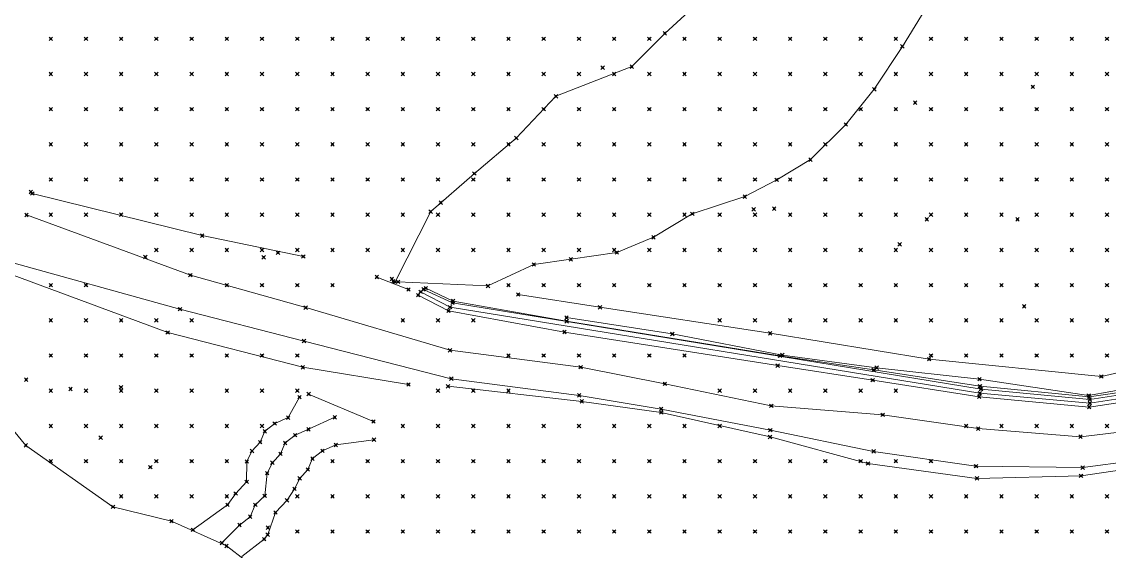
# Model space of a CAD drawing. Header units: metres. Extents: x 441556 to 446409, y 432338 to 461058.
# Drawn here: x 445271.8 to 445364.5, y 439465.2 to 439510.3 of the extents above; entities that cross this region are included whole.
import ezdxf

# ---------------------------------------------------------------- set-up
doc = ezdxf.new("R2010")
doc.units = ezdxf.units.M
doc.header["$MEASUREMENT"] = 0
doc.header["$PDMODE"] = 35
doc.header["$PDSIZE"] = 0.15
for name, color, linetype, lineweight in [('DTM-BRE-RevN_GRP_CURS APA', 2, 'Continuous', 0), ('DTM-BRE-RevN_GRP_DRUM PIATRA', 2, 'Continuous', 0), ('DTM-BRE-RevN_GRP_PARAPET METALIC', 2, 'Continuous', 0), ('DTM-BRE-RevN_GRP_PODET', 2, 'Continuous', 0), ('DTM-BRE-RevN_GRP_SANT BETON JOS', 2, 'Continuous', 0), ('DTM-BRE-RevN_GRP_SANT BETON SUS', 2, 'Continuous', 0), ('DTM-BRE-RevN_GRP_TALUZ JOS', 2, 'Continuous', 0), ('DTM-BRE-RevN_GRP_TALUZ SUS', 2, 'Continuous', 0), ('DTM-NOK-RevN_LIDAR_co_lidar', 91, 'Continuous', 0), ('DTM-NOK-RevN_RTK', 32, 'Continuous', 0)]:
    doc.layers.add(name, color=color, linetype=linetype, lineweight=lineweight)

msp = doc.modelspace()

# ---------------------------------------------------------------- linework, layer by layer
at = {"layer": 'DTM-BRE-RevN_GRP_CURS APA'}
for p, q in [((445272.152, 439474.237, 323.257), (445268.285, 439478.89, 323.913)), ((445279.577, 439469.002, 323.251), (445272.152, 439474.237, 323.257)), ((445284.564, 439467.77, 323.995), (445279.577, 439469.002, 323.251)), ((445289.246, 439465.667, 324.521), (445284.564, 439467.77, 323.995)), ((445293.139, 439462.682, 324.574), (445289.246, 439465.667, 324.521))]:
    msp.add_line(p, q, dxfattribs=at)
at = {"layer": 'DTM-BRE-RevN_GRP_DRUM PIATRA'}
for p, q in [((445272.208, 439493.87, 331.004), (445286.174, 439488.744, 331.272)), ((445285.29, 439485.845, 331.153), (445270.147, 439490.039, 331.043)), ((445286.174, 439488.744, 331.272), (445296.001, 439485.974, 332.253)), ((445295.854, 439483.121, 332.268), (445285.29, 439485.845, 331.153)), ((445296.001, 439485.974, 332.253), (445308.295, 439482.335, 334.241)), ((445308.401, 439479.915, 334.329), (445295.854, 439483.121, 332.268)), ((445308.295, 439482.335, 334.241), (445319.425, 439480.894, 336.546)), ((445319.425, 439480.894, 336.546), (445326.589, 439479.477, 338.253)), ((445319.295, 439478.494, 336.869), (445308.401, 439479.915, 334.329)), ((445326.589, 439479.477, 338.253), (445335.657, 439477.605, 340.322)), ((445326.284, 439477.326, 338.577), (445319.295, 439478.494, 336.869)), ((445335.657, 439477.605, 340.322), (445345.145, 439476.839, 342.675)), ((445335.584, 439475.534, 340.725), (445326.284, 439477.326, 338.577)), ((445345.145, 439476.839, 342.675), (445353.29, 439475.661, 344.45)), ((445344.379, 439473.725, 342.793), (445335.584, 439475.534, 340.725)), ((445353.29, 439475.661, 344.45), (445362.007, 439474.973, 346.534)), ((445362.007, 439474.973, 346.534), (445369.123, 439475.826, 348.286)), ((445353.097, 439472.461, 344.816), (445344.379, 439473.725, 342.793)), ((445369.733, 439473.369, 348.619), (445362.187, 439472.34, 346.934)), ((445362.187, 439472.34, 346.934), (445353.097, 439472.461, 344.816))]:
    msp.add_line(p, q, dxfattribs=at)
at = {"layer": 'DTM-BRE-RevN_GRP_PARAPET METALIC'}
for p, q in [((445270.072, 439489.112, 331.343), (445284.244, 439483.856, 330.755)), ((445284.244, 439483.856, 330.755), (445295.759, 439480.892, 331.948)), ((445295.759, 439480.892, 331.948), (445304.756, 439479.424, 333.305))]:
    msp.add_line(p, q, dxfattribs=at)
at = {"layer": 'DTM-BRE-RevN_GRP_PODET'}
for p, q in [((445304.757, 439487.518, 332.59), (445302.056, 439488.58, 332.541)), ((445301.777, 439476.268, 331.172), (445296.251, 439478.605, 331.172))]:
    msp.add_line(p, q, dxfattribs=at)
at = {"layer": 'DTM-BRE-RevN_GRP_SANT BETON JOS'}
for p, q in [((445308.294, 439486.015, 333.709), (445305.788, 439487.323, 332.869)), ((445308.5, 439486.375, 333.732), (445306.03, 439487.528, 332.869)), ((445353.428, 439478.671, 344.345), (445308.294, 439486.015, 333.709)), ((445353.529, 439479.019, 344.338), (445308.5, 439486.375, 333.732)), ((445362.797, 439477.832, 346.767), (445353.428, 439478.671, 344.345)), ((445362.797, 439478.149, 346.76), (445353.529, 439479.019, 344.338)), ((445367.898, 439478.936, 348.125), (445362.797, 439478.149, 346.76)), ((445368.005, 439478.646, 348.092), (445362.797, 439477.832, 346.767))]:
    msp.add_line(p, q, dxfattribs=at)
at = {"layer": 'DTM-BRE-RevN_GRP_SANT BETON SUS'}
for p, q in [((445308.563, 439486.535, 333.994), (445306.229, 439487.632, 333.157)), ((445308.163, 439485.698, 333.95), (445305.581, 439487.033, 333.154)), ((445318.223, 439484.81, 336.424), (445308.563, 439486.535, 333.994)), ((445318.049, 439483.895, 336.386), (445308.163, 439485.698, 333.95)), ((445336.402, 439481.86, 340.621), (445318.223, 439484.81, 336.424)), ((445336.211, 439481.03, 340.608), (445318.049, 439483.895, 336.386)), ((445344.388, 439480.666, 342.561), (445336.402, 439481.86, 340.621)), ((445344.301, 439479.787, 342.54), (445336.211, 439481.03, 340.608)), ((445353.443, 439479.278, 344.631), (445344.388, 439480.666, 342.561)), ((445353.374, 439478.379, 344.623), (445344.301, 439479.787, 342.54)), ((445362.742, 439478.379, 347.069), (445353.443, 439479.278, 344.631)), ((445362.742, 439477.498, 347.029), (445353.374, 439478.379, 344.623)), ((445367.75, 439479.098, 348.445), (445362.742, 439478.379, 347.069)), ((445367.853, 439478.272, 348.342), (445362.742, 439477.498, 347.029))]:
    msp.add_line(p, q, dxfattribs=at)
at = {"layer": 'DTM-BRE-RevN_GRP_TALUZ JOS'}
for p, q in [((445326.591, 439509.344, 336.796), (445328.979, 439511.516, 337.327)), ((445323.779, 439506.511, 336.741), (445326.591, 439509.344, 336.796)), ((445317.32, 439503.984, 335.864), (445323.779, 439506.511, 336.741)), ((445313.941, 439500.425, 334.205), (445317.32, 439503.984, 335.864)), ((445310.369, 439497.396, 332.61), (445313.941, 439500.425, 334.205)), ((445306.645, 439494.157, 331.152), (445310.369, 439497.396, 332.61)), ((445272.706, 439495.7, 331.12), (445287.175, 439492.105, 331.288)), ((445303.607, 439488.165, 330.765), (445306.645, 439494.157, 331.152)), ((445287.175, 439492.105, 331.288), (445295.802, 439490.326, 331.685)), ((445327.227, 439483.731, 338.905), (445318.212, 439485.119, 336.634)), ((445336.602, 439481.933, 340.735), (445327.227, 439483.731, 338.905)), ((445344.631, 439480.85, 342.66), (445336.602, 439481.933, 340.735)), ((445353.398, 439479.87, 344.92), (445344.631, 439480.85, 342.66)), ((445362.69, 439478.49, 347.123), (445353.398, 439479.87, 344.92)), ((445367.864, 439479.415, 348.596), (445362.69, 439478.49, 347.123)), ((445298.475, 439476.628, 330.084), (445296.238, 439475.605, 328.896)), ((445296.238, 439475.605, 328.896), (445295.096, 439475.107, 327.925)), ((445295.096, 439475.107, 327.925), (445294.252, 439474.438, 327.753)), ((445294.252, 439474.438, 327.753), (445293.854, 439473.513, 327.01)), ((445293.159, 439472.759, 326.496), (445292.716, 439471.86, 326.221)), ((445293.854, 439473.513, 327.01), (445293.159, 439472.759, 326.496)), ((445292.716, 439471.86, 326.221), (445292.506, 439469.932, 325.988)), ((445291.703, 439469.168, 325.874), (445291.265, 439468.154, 325.783)), ((445292.506, 439469.932, 325.988), (445291.703, 439469.168, 325.874)), ((445291.265, 439468.154, 325.783), (445290.363, 439467.446, 325.056)), ((445290.363, 439467.446, 325.056), (445288.861, 439465.915, 324.405))]:
    msp.add_line(p, q, dxfattribs=at)
at = {"layer": 'DTM-BRE-RevN_GRP_TALUZ SUS'}
for p, q in [((445346.828, 439508.235, 351.086), (445348.998, 439511.755, 352.076)), ((445344.439, 439504.58, 350.266), (445346.828, 439508.235, 351.086)), ((445342.01, 439501.574, 349.516), (445344.439, 439504.58, 350.266)), ((445338.996, 439498.586, 348.676), (445342.01, 439501.574, 349.516)), ((445336.121, 439496.86, 347.8), (445338.996, 439498.586, 348.676)), ((445333.411, 439495.432, 347.414), (445336.121, 439496.86, 347.8)), ((445328.931, 439493.969, 345.289), (445333.411, 439495.432, 347.414)), ((445325.628, 439491.967, 343.751), (445328.931, 439493.969, 345.289)), ((445322.502, 439490.673, 342.043), (445325.628, 439491.967, 343.751)), ((445318.59, 439490.09, 339.778), (445322.502, 439490.673, 342.043)), ((445311.522, 439487.82, 335.8), (445315.438, 439489.647, 337.687)), ((445315.438, 439489.647, 337.687), (445318.59, 439490.09, 339.778)), ((445303.854, 439488.173, 330.943), (445311.522, 439487.82, 335.8)), ((445314.094, 439487.09, 337.007), (445321.068, 439485.998, 340.156)), ((445321.068, 439485.998, 340.156), (445335.561, 439483.788, 343.78)), ((445335.561, 439483.788, 343.78), (445349.111, 439481.579, 345.859)), ((445349.111, 439481.579, 345.859), (445363.781, 439480.107, 350.959)), ((445363.781, 439480.107, 350.959), (445368.738, 439481.264, 351.834)), ((445308.128, 439479.268, 334.223), (445319.517, 439477.985, 336.807)), ((445295.474, 439478.348, 331.474), (445294.502, 439476.599, 330.054)), ((445319.517, 439477.985, 336.807), (445326.288, 439477.035, 338.575)), ((445294.502, 439476.599, 330.054), (445293.361, 439476.101, 329.083)), ((445326.288, 439477.035, 338.575), (445335.555, 439474.953, 340.813)), ((445293.361, 439476.101, 329.083), (445292.516, 439475.432, 328.911)), ((445292.516, 439475.432, 328.911), (445292.118, 439474.507, 328.168)), ((445301.815, 439474.715, 330.575), (445298.567, 439474.271, 329.844)), ((445335.555, 439474.953, 340.813), (445343.893, 439472.684, 343.214)), ((445291.423, 439473.753, 327.654), (445290.981, 439472.854, 326.879)), ((445292.118, 439474.507, 328.168), (445291.423, 439473.753, 327.654)), ((445297.425, 439473.773, 328.872), (445296.581, 439473.104, 328.701)), ((445298.567, 439474.271, 329.844), (445297.425, 439473.773, 328.872)), ((445290.981, 439472.854, 326.879), (445290.965, 439471.132, 326.421)), ((445296.581, 439473.104, 328.701), (445296.183, 439472.179, 327.958)), ((445296.183, 439472.179, 327.958), (445295.488, 439471.425, 327.444)), ((445343.893, 439472.684, 343.214), (445353.182, 439471.425, 345.682)), ((445362.049, 439471.642, 347.454), (445369.563, 439472.745, 348.913)), ((445290.965, 439471.132, 326.421), (445290.04, 439470.139, 325.726)), ((445295.488, 439471.425, 327.444), (445295.046, 439470.526, 326.668)), ((445353.182, 439471.425, 345.682), (445362.049, 439471.642, 347.454)), ((445290.04, 439470.139, 325.726), (445289.334, 439469.172, 325.644)), ((445295.046, 439470.526, 326.668), (445294.407, 439469.557, 325.857)), ((445289.334, 439469.172, 325.644), (445286.392, 439467.033, 324.772)), ((445294.407, 439469.557, 325.857), (445293.426, 439468.508, 325.658)), ((445293.426, 439468.508, 325.658), (445292.761, 439466.632, 325.475)), ((445292.761, 439466.632, 325.475), (445292.464, 439466.242, 324.898)), ((445292.464, 439466.242, 324.898), (445290.556, 439464.756, 324.368))]:
    msp.add_line(p, q, dxfattribs=at)
at = {"layer": 'DTM-NOK-RevN_LIDAR_co_lidar'}
for p in [(445274.283, 439508.883, 344.637), (445277.283, 439508.883, 346.509), (445280.282, 439508.883, 347.469), (445283.281, 439508.883, 348.237), (445286.281, 439508.883, 348.016), (445289.28, 439508.883, 348.007), (445292.279, 439508.883, 347.615), (445295.279, 439508.883, 346.843), (445298.278, 439508.883, 345.483), (445301.277, 439508.883, 344.308), (445304.277, 439508.883, 343.361), (445307.276, 439508.883, 342.168), (445310.275, 439508.883, 340.84), (445313.275, 439508.883, 339.709), (445316.274, 439508.883, 338.866), (445319.273, 439508.883, 338.075), (445322.273, 439508.883, 337.362), (445325.272, 439508.883, 337.335), (445328.271, 439508.883, 337.817), (445331.271, 439508.883, 339.418), (445334.27, 439508.883, 341.435), (445337.27, 439508.883, 344.277), (445340.269, 439508.883, 346.518), (445343.268, 439508.883, 348.501), (445346.268, 439508.883, 350.558), (445349.267, 439508.883, 351.377), (445352.266, 439508.883, 351.77), (445355.266, 439508.883, 352.129), (445358.265, 439508.883, 352.593), (445361.264, 439508.883, 353.064), (445364.264, 439508.883, 353.501), (445321.292, 439506.421, 336.57), (445274.283, 439505.884, 342.702), (445277.283, 439505.884, 344.116), (445280.282, 439505.884, 344.669), (445283.281, 439505.884, 345.703), (445286.281, 439505.884, 346.048), (445289.28, 439505.884, 346.062), (445292.279, 439505.884, 345.807), (445295.279, 439505.884, 344.96), (445298.278, 439505.884, 343.596), (445301.277, 439505.884, 342.419), (445304.277, 439505.884, 341.34), (445307.276, 439505.884, 339.995), (445310.275, 439505.884, 338.735), (445313.275, 439505.884, 337.609), (445316.274, 439505.884, 336.675), (445319.273, 439505.884, 336.586), (445322.273, 439505.884, 336.821), (445325.272, 439505.884, 337.845), (445328.271, 439505.884, 339.326), (445331.271, 439505.884, 341.181), (445334.27, 439505.884, 343.179), (445337.27, 439505.884, 345.395), (445340.269, 439505.884, 347.442), (445343.268, 439505.884, 349.086), (445346.268, 439505.884, 350.428), (445349.267, 439505.884, 350.947), (445352.266, 439505.884, 351.311), (445355.266, 439505.884, 351.682), (445358.265, 439505.884, 352.15), (445361.264, 439505.884, 352.724), (445364.264, 439505.884, 353.298), (445274.283, 439502.884, 340.984), (445277.283, 439502.884, 341.435), (445280.282, 439502.884, 342.196), (445283.281, 439502.884, 343.382), (445286.281, 439502.884, 343.879), (445289.28, 439502.884, 343.883), (445292.279, 439502.884, 343.454), (445295.279, 439502.884, 342.853), (445298.278, 439502.884, 341.827), (445301.277, 439502.884, 340.587), (445304.277, 439502.884, 339.237), (445307.276, 439502.884, 337.688), (445310.275, 439502.884, 336.283), (445313.275, 439502.884, 335.513), (445316.274, 439502.884, 335.635), (445319.273, 439502.884, 336.78), (445322.273, 439502.884, 338.45), (445325.272, 439502.884, 339.625), (445328.271, 439502.884, 341.207), (445331.271, 439502.884, 342.927), (445334.27, 439502.884, 344.548), (445337.27, 439502.884, 346.347), (445340.269, 439502.884, 348.12), (445343.268, 439502.884, 349.562), (445346.268, 439502.884, 350.189), (445349.267, 439502.884, 350.578), (445352.266, 439502.884, 350.9), (445355.266, 439502.884, 351.297), (445358.265, 439502.884, 351.788), (445361.264, 439502.884, 352.361), (445364.264, 439502.884, 352.949), (445274.283, 439499.885, 337.483), (445277.283, 439499.885, 338.096), (445280.282, 439499.885, 339.617), (445283.281, 439499.885, 340.852), (445286.281, 439499.885, 341.337), (445289.28, 439499.885, 341.561), (445292.279, 439499.885, 341.496), (445295.279, 439499.885, 341.005), (445298.278, 439499.885, 339.891), (445301.277, 439499.885, 338.475), (445304.277, 439499.885, 336.783), (445307.276, 439499.885, 335.122), (445310.275, 439499.885, 334.21), (445313.275, 439499.885, 334.302), (445316.274, 439499.885, 335.638), (445319.273, 439499.885, 338.024), (445322.273, 439499.885, 339.817), (445325.272, 439499.885, 341.21), (445328.271, 439499.885, 342.877), (445331.271, 439499.885, 344.635), (445334.27, 439499.885, 346.173), (445337.27, 439499.885, 347.331), (445340.269, 439499.885, 348.674), (445343.268, 439499.885, 349.383), (445346.268, 439499.885, 349.856), (445349.267, 439499.885, 350.205), (445352.266, 439499.885, 350.555), (445355.266, 439499.885, 350.952), (445358.265, 439499.885, 351.425), (445361.264, 439499.885, 351.978), (445364.264, 439499.885, 352.547), (445274.283, 439496.886, 332.743), (445277.283, 439496.886, 333.527), (445280.282, 439496.886, 336.629), (445283.281, 439496.886, 338.26), (445286.281, 439496.886, 338.767), (445289.28, 439496.886, 339.141), (445292.279, 439496.886, 339.446), (445295.279, 439496.886, 339.165), (445298.278, 439496.886, 338.097), (445301.277, 439496.886, 336.451), (445304.277, 439496.886, 334.35), (445307.276, 439496.886, 332.753), (445310.275, 439496.886, 332.792), (445313.275, 439496.886, 334.458), (445316.274, 439496.886, 336.922), (445319.273, 439496.886, 339.179), (445322.273, 439496.886, 340.887), (445325.272, 439496.886, 342.523), (445328.271, 439496.886, 344.113), (445331.271, 439496.886, 345.799), (445334.27, 439496.886, 347.129), (445337.27, 439496.886, 347.937), (445340.269, 439496.886, 348.584), (445343.268, 439496.886, 349.014), (445346.268, 439496.886, 349.413), (445349.267, 439496.886, 349.829), (445352.266, 439496.886, 350.221), (445355.266, 439496.886, 350.648), (445358.265, 439496.886, 351.117), (445361.264, 439496.886, 351.619), (445364.264, 439496.886, 352.175), (445307.51, 439494.914, 331.263), (445334.159, 439494.347, 347.523), (445274.283, 439493.886, 331.048), (445277.283, 439493.886, 331.318), (445280.282, 439493.886, 332.404), (445283.281, 439493.886, 333.045), (445286.281, 439493.886, 333.875), (445289.28, 439493.886, 334.926), (445292.279, 439493.886, 336.509), (445295.279, 439493.886, 336.941), (445298.278, 439493.886, 336.128), (445301.277, 439493.886, 334.552), (445304.277, 439493.886, 332.572), (445307.276, 439493.886, 331.838), (445310.275, 439493.886, 333.296), (445313.275, 439493.886, 335.693), (445316.274, 439493.886, 337.881), (445319.273, 439493.886, 339.796), (445322.273, 439493.886, 341.563), (445325.272, 439493.886, 343.249), (445328.271, 439493.886, 344.738), (445331.271, 439493.886, 346.136), (445334.27, 439493.886, 347.12), (445337.27, 439493.886, 347.884), (445340.269, 439493.886, 348.401), (445343.268, 439493.886, 348.737), (445346.268, 439493.886, 349.125), (445349.267, 439493.886, 349.58), (445352.266, 439493.886, 350.03), (445355.266, 439493.886, 350.446), (445358.265, 439493.886, 350.874), (445361.264, 439493.886, 351.32), (445364.264, 439493.886, 351.781), (445283.281, 439490.887, 331.117), (445286.281, 439490.887, 331.469), (445289.28, 439490.887, 331.952), (445292.279, 439490.887, 332.783), (445295.279, 439490.887, 333.2), (445298.278, 439490.887, 332.969), (445301.277, 439490.887, 332.201), (445304.277, 439490.887, 331.447), (445307.276, 439490.887, 332.057), (445310.275, 439490.887, 334.129), (445313.275, 439490.887, 336.312), (445316.274, 439490.887, 338.159), (445319.273, 439490.887, 339.955), (445322.273, 439490.887, 341.629), (445325.272, 439490.887, 343.023), (445328.271, 439490.887, 344.294), (445331.271, 439490.887, 345.418), (445334.27, 439490.887, 346.3), (445337.27, 439490.887, 347.134), (445340.269, 439490.887, 347.628), (445343.268, 439490.887, 347.94), (445346.268, 439490.887, 348.324), (445349.267, 439490.887, 348.933), (445352.266, 439490.887, 349.733), (445355.266, 439490.887, 350.332), (445358.265, 439490.887, 350.739), (445361.264, 439490.887, 351.131), (445364.264, 439490.887, 351.509), (445274.283, 439487.888, 331.177), (445277.283, 439487.888, 330.949), (445289.28, 439487.888, 331.321), (445292.279, 439487.888, 331.601), (445295.279, 439487.888, 331.886), (445298.278, 439487.888, 331.978), (445313.275, 439487.888, 335.982), (445316.274, 439487.888, 337.4), (445319.273, 439487.888, 339.158), (445322.273, 439487.888, 340.931), (445325.272, 439487.888, 342.08), (445328.271, 439487.888, 343.098), (445331.271, 439487.888, 344.109), (445334.27, 439487.888, 345.08), (445337.27, 439487.888, 346.06), (445340.269, 439487.888, 346.643), (445343.268, 439487.888, 346.882), (445346.268, 439487.888, 347.178), (445349.267, 439487.888, 347.762), (445352.266, 439487.888, 348.872), (445355.266, 439487.888, 350.008), (445358.265, 439487.888, 350.711), (445361.264, 439487.888, 351.069), (445364.264, 439487.888, 351.352), (445274.283, 439484.888, 330.172), (445277.283, 439484.888, 329.924), (445280.282, 439484.888, 330.509), (445283.281, 439484.888, 330.836), (445286.281, 439484.888, 331.068), (445304.277, 439484.888, 332.884), (445307.276, 439484.888, 333.549), (445310.275, 439484.888, 334.482), (445331.271, 439484.888, 341.832), (445334.27, 439484.888, 343.007), (445337.27, 439484.888, 344.329), (445340.269, 439484.888, 345.277), (445343.268, 439484.888, 346.006), (445346.268, 439484.888, 346.301), (445349.267, 439484.888, 346.765), (445352.266, 439484.888, 347.779), (445355.266, 439484.888, 349.043), (445358.265, 439484.888, 350.281), (445361.264, 439484.888, 351.012), (445364.264, 439484.888, 351.352), (445274.283, 439481.889, 327.351), (445277.283, 439481.889, 327.833), (445280.282, 439481.889, 328.842), (445283.281, 439481.889, 329.513), (445286.281, 439481.889, 329.923), (445289.28, 439481.889, 330.97), (445292.279, 439481.889, 331.623), (445295.279, 439481.889, 331.963), (445313.275, 439481.889, 335.151), (445316.274, 439481.889, 335.786), (445319.273, 439481.889, 336.471), (445322.273, 439481.889, 337.214), (445325.272, 439481.889, 338.031), (445328.271, 439481.889, 338.881), (445349.267, 439481.889, 345.014), (445352.266, 439481.889, 346.104), (445355.266, 439481.889, 347.393), (445358.265, 439481.889, 349.059), (445361.264, 439481.889, 350.228), (445364.264, 439481.889, 350.688), (445274.283, 439478.89, 324.892), (445277.283, 439478.89, 325.708), (445280.282, 439478.89, 326.681), (445283.281, 439478.89, 327.481), (445286.281, 439478.89, 328.354), (445289.28, 439478.89, 329.831), (445292.279, 439478.89, 330.73), (445295.279, 439478.89, 331.095), (445307.276, 439478.89, 333.446), (445310.275, 439478.89, 334.176), (445313.275, 439478.89, 334.849), (445331.271, 439478.89, 339.277), (445334.27, 439478.89, 339.967), (445337.27, 439478.89, 340.647), (445340.269, 439478.89, 341.413), (445343.268, 439478.89, 342.152), (445346.268, 439478.89, 342.923), (445274.283, 439475.89, 323.76), (445277.283, 439475.89, 324.235), (445280.282, 439475.89, 325.046), (445283.281, 439475.89, 326.103), (445286.281, 439475.89, 327.16), (445289.28, 439475.89, 328.068), (445292.279, 439475.89, 328.696), (445304.277, 439475.89, 331.178), (445307.276, 439475.89, 331.766), (445310.275, 439475.89, 332.641), (445313.275, 439475.89, 333.422), (445316.274, 439475.89, 334.139), (445319.273, 439475.89, 335.201), (445322.273, 439475.89, 336.237), (445325.272, 439475.89, 337.209), (445328.271, 439475.89, 338.107), (445331.271, 439475.89, 339.057), (445352.266, 439475.89, 344.191), (445355.266, 439475.89, 344.914), (445358.265, 439475.89, 345.656), (445361.264, 439475.89, 346.405), (445364.264, 439475.89, 347.137), (445274.283, 439472.891, 323.1), (445277.283, 439472.891, 323.421), (445280.282, 439472.891, 324), (445283.281, 439472.891, 325.284), (445286.281, 439472.891, 326.497), (445289.28, 439472.891, 326.947), (445298.278, 439472.891, 328.452), (445301.277, 439472.891, 328.766), (445304.277, 439472.891, 329.096), (445307.276, 439472.891, 329.605), (445310.275, 439472.891, 330.334), (445313.275, 439472.891, 331.098), (445316.274, 439472.891, 331.876), (445319.273, 439472.891, 333.111), (445322.273, 439472.891, 334.41), (445325.272, 439472.891, 335.441), (445328.271, 439472.891, 336.504), (445331.271, 439472.891, 337.622), (445334.27, 439472.891, 339.076), (445337.27, 439472.891, 339.986), (445340.269, 439472.891, 341.141), (445343.268, 439472.891, 342.163), (445346.268, 439472.891, 343.029), (445349.267, 439472.891, 343.739), (445280.282, 439469.891, 323.411), (445283.281, 439469.891, 324.449), (445286.281, 439469.891, 325.984), (445289.28, 439469.891, 326.5), (445295.279, 439469.891, 326.432), (445298.278, 439469.891, 326.844), (445301.277, 439469.891, 327.149), (445304.277, 439469.891, 327.515), (445307.276, 439469.891, 327.889), (445310.275, 439469.891, 328.342), (445313.275, 439469.891, 329.024), (445316.274, 439469.891, 329.942), (445319.273, 439469.891, 331.152), (445322.273, 439469.891, 332.3), (445325.272, 439469.891, 333.345), (445328.271, 439469.891, 334.342), (445331.271, 439469.891, 335.468), (445334.27, 439469.891, 337.267), (445337.27, 439469.891, 338.462), (445340.269, 439469.891, 339.824), (445343.268, 439469.891, 341.162), (445346.268, 439469.891, 342.426), (445349.267, 439469.891, 343.378), (445352.266, 439469.891, 344.14), (445355.266, 439469.891, 344.842), (445358.265, 439469.891, 345.403), (445361.264, 439469.891, 345.928), (445364.264, 439469.891, 346.462), (445295.279, 439466.892, 325.602), (445298.278, 439466.892, 326.062), (445301.277, 439466.892, 326.338), (445304.277, 439466.892, 326.54), (445307.276, 439466.892, 326.705), (445310.275, 439466.892, 326.933), (445313.275, 439466.892, 327.447), (445316.274, 439466.892, 328.194), (445319.273, 439466.892, 329.256), (445322.273, 439466.892, 330.18), (445325.272, 439466.892, 331.199), (445328.271, 439466.892, 332.355), (445331.271, 439466.892, 333.686), (445334.27, 439466.892, 334.976), (445337.27, 439466.892, 336.777), (445340.269, 439466.892, 338.077), (445343.268, 439466.892, 339.256), (445346.268, 439466.892, 340.568), (445349.267, 439466.892, 341.759), (445352.266, 439466.892, 342.53), (445355.266, 439466.892, 343.091), (445358.265, 439466.892, 343.55), (445361.264, 439466.892, 344.013), (445364.264, 439466.892, 344.515)]:
    msp.add_point(p, dxfattribs=at)
at = {"layer": 'DTM-NOK-RevN_RTK'}
for p in [(445326.591, 439509.344, 336.796), (445346.828, 439508.235, 351.086), (445323.779, 439506.511, 336.741), (445344.439, 439504.58, 350.266), (445357.942, 439504.786, 352.001), (445317.32, 439503.984, 335.864), (445347.913, 439503.434, 350.612), (445342.01, 439501.574, 349.516), (445313.941, 439500.425, 334.205), (445338.996, 439498.586, 348.676), (445310.369, 439497.396, 332.61), (445336.121, 439496.86, 347.8), (445272.584, 439495.824, 331.135), (445272.706, 439495.7, 331.12), (445333.411, 439495.432, 347.414), (445306.645, 439494.157, 331.152), (445328.931, 439493.969, 345.289), (445335.911, 439494.411, 347.919), (445272.208, 439493.87, 331.004), (445348.912, 439493.499, 349.537), (445356.636, 439493.495, 350.605), (445287.175, 439492.105, 331.288), (445325.628, 439491.967, 343.751), (445346.603, 439491.359, 348.958), (445282.337, 439490.293, 331.075), (445292.421, 439490.265, 331.336), (445293.631, 439490.647, 331.44), (445295.802, 439490.326, 331.685), (445322.502, 439490.673, 342.043), (445315.438, 439489.647, 337.687), (445318.59, 439490.09, 339.778), (445286.174, 439488.744, 331.272), (445302.056, 439488.58, 332.541), (445303.34, 439488.416, 331.043), (445303.455, 439488.208, 330.718), (445303.607, 439488.165, 330.765), (445303.854, 439488.173, 330.943), (445304.757, 439487.518, 332.59), (445306.03, 439487.528, 332.869), (445306.229, 439487.632, 333.157), (445311.522, 439487.82, 335.8), (445305.581, 439487.033, 333.154), (445305.788, 439487.323, 332.869), (445308.563, 439486.535, 333.994), (445314.094, 439487.09, 337.007), (445285.29, 439485.845, 331.153), (445296.001, 439485.974, 332.253), (445308.163, 439485.698, 333.95), (445308.294, 439486.015, 333.709), (445308.5, 439486.375, 333.732), (445321.068, 439485.998, 340.156), (445357.205, 439486.086, 350.896), (445318.212, 439485.119, 336.634), (445318.223, 439484.81, 336.424), (445284.244, 439483.856, 330.755), (445318.049, 439483.895, 336.386), (445327.227, 439483.731, 338.905), (445335.561, 439483.788, 343.78), (445295.854, 439483.121, 332.268), (445308.295, 439482.335, 334.241), (445336.602, 439481.933, 340.735), (445336.211, 439481.03, 340.608), (445336.402, 439481.86, 340.621), (445349.111, 439481.579, 345.859), (445295.759, 439480.892, 331.948), (445319.425, 439480.894, 336.546), (445344.388, 439480.666, 342.561), (445344.631, 439480.85, 342.66), (445363.781, 439480.107, 350.959), (445272.189, 439479.838, 324.754), (445280.261, 439479.188, 326.411), (445304.756, 439479.424, 333.305), (445308.128, 439479.268, 334.223), (445308.401, 439479.915, 334.329), (445326.589, 439479.477, 338.253), (445344.301, 439479.787, 342.54), (445353.398, 439479.87, 344.92), (445353.443, 439479.278, 344.631), (445275.967, 439479.04, 324.627), (445295.474, 439478.348, 331.474), (445296.251, 439478.605, 331.172), (445319.295, 439478.494, 336.869), (445353.374, 439478.379, 344.623), (445353.428, 439478.671, 344.345), (445353.529, 439479.019, 344.338), (445362.69, 439478.49, 347.123), (445362.742, 439478.379, 347.069), (445319.517, 439477.985, 336.807), (445326.284, 439477.326, 338.577), (445335.657, 439477.605, 340.322), (445362.742, 439477.498, 347.029), (445362.797, 439478.149, 346.76), (445362.797, 439477.832, 346.767), (445294.502, 439476.599, 330.054), (445298.475, 439476.628, 330.084), (445326.288, 439477.035, 338.575), (445345.145, 439476.839, 342.675), (445292.516, 439475.432, 328.911), (445293.361, 439476.101, 329.083), (445296.238, 439475.605, 328.896), (445301.777, 439476.268, 331.172), (445335.584, 439475.534, 340.725), (445353.29, 439475.661, 344.45), (445278.535, 439474.887, 324.153), (445292.118, 439474.507, 328.168), (445295.096, 439475.107, 327.925), (445301.815, 439474.715, 330.575), (445335.555, 439474.953, 340.813), (445362.007, 439474.973, 346.534), (445272.152, 439474.237, 323.257), (445291.423, 439473.753, 327.654), (445294.252, 439474.438, 327.753), (445297.425, 439473.773, 328.872), (445298.567, 439474.271, 329.844), (445344.379, 439473.725, 342.793), (445290.981, 439472.854, 326.879), (445293.159, 439472.759, 326.496), (445293.854, 439473.513, 327.01), (445296.581, 439473.104, 328.701), (445343.893, 439472.684, 343.214), (445282.76, 439472.38, 325.416), (445292.716, 439471.86, 326.221), (445296.183, 439472.179, 327.958), (445353.097, 439472.461, 344.816), (445362.187, 439472.34, 346.934), (445290.965, 439471.132, 326.421), (445295.488, 439471.425, 327.444), (445353.182, 439471.425, 345.682), (445362.049, 439471.642, 347.454), (445290.04, 439470.139, 325.726), (445292.506, 439469.932, 325.988), (445295.046, 439470.526, 326.668), (445279.577, 439469.002, 323.251), (445289.334, 439469.172, 325.644), (445291.703, 439469.168, 325.874), (445294.407, 439469.557, 325.857), (445291.265, 439468.154, 325.783), (445293.426, 439468.508, 325.658), (445284.564, 439467.77, 323.995), (445290.363, 439467.446, 325.056), (445292.778, 439467.215, 325.793), (445286.392, 439467.033, 324.772), (445292.464, 439466.242, 324.898), (445292.761, 439466.632, 325.475), (445288.861, 439465.915, 324.405), (445289.246, 439465.667, 324.521)]:
    msp.add_point(p, dxfattribs=at)

doc.saveas('drawing.dxf')
